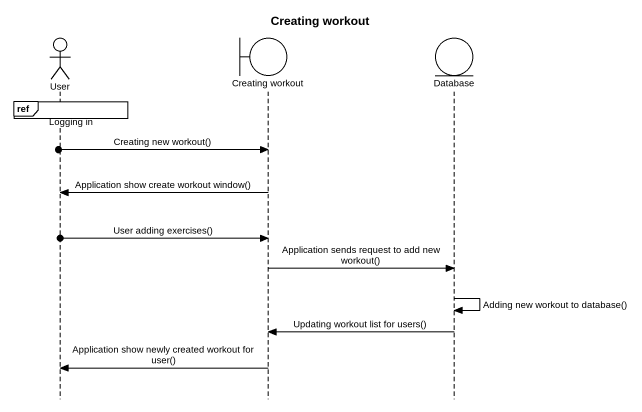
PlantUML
@startuml
title Creating workout
hide footbox
actor User
boundary "Creating workout" as Creating_workout
entity "Database" as Database_

ref over User : Logging in
[o-> Creating_workout : Creating new workout()
Creating_workout -> User : Application show create workout window()
[o-> Creating_workout : User adding exercises()
Creating_workout -> Database_ : Application sends request to add new workout()
Database_ -> Database_ : Adding new workout to database()
Database_ -> Creating_workout : Updating workout list for users()
Creating_workout -> User : Application show newly created workout for user()
@enduml
